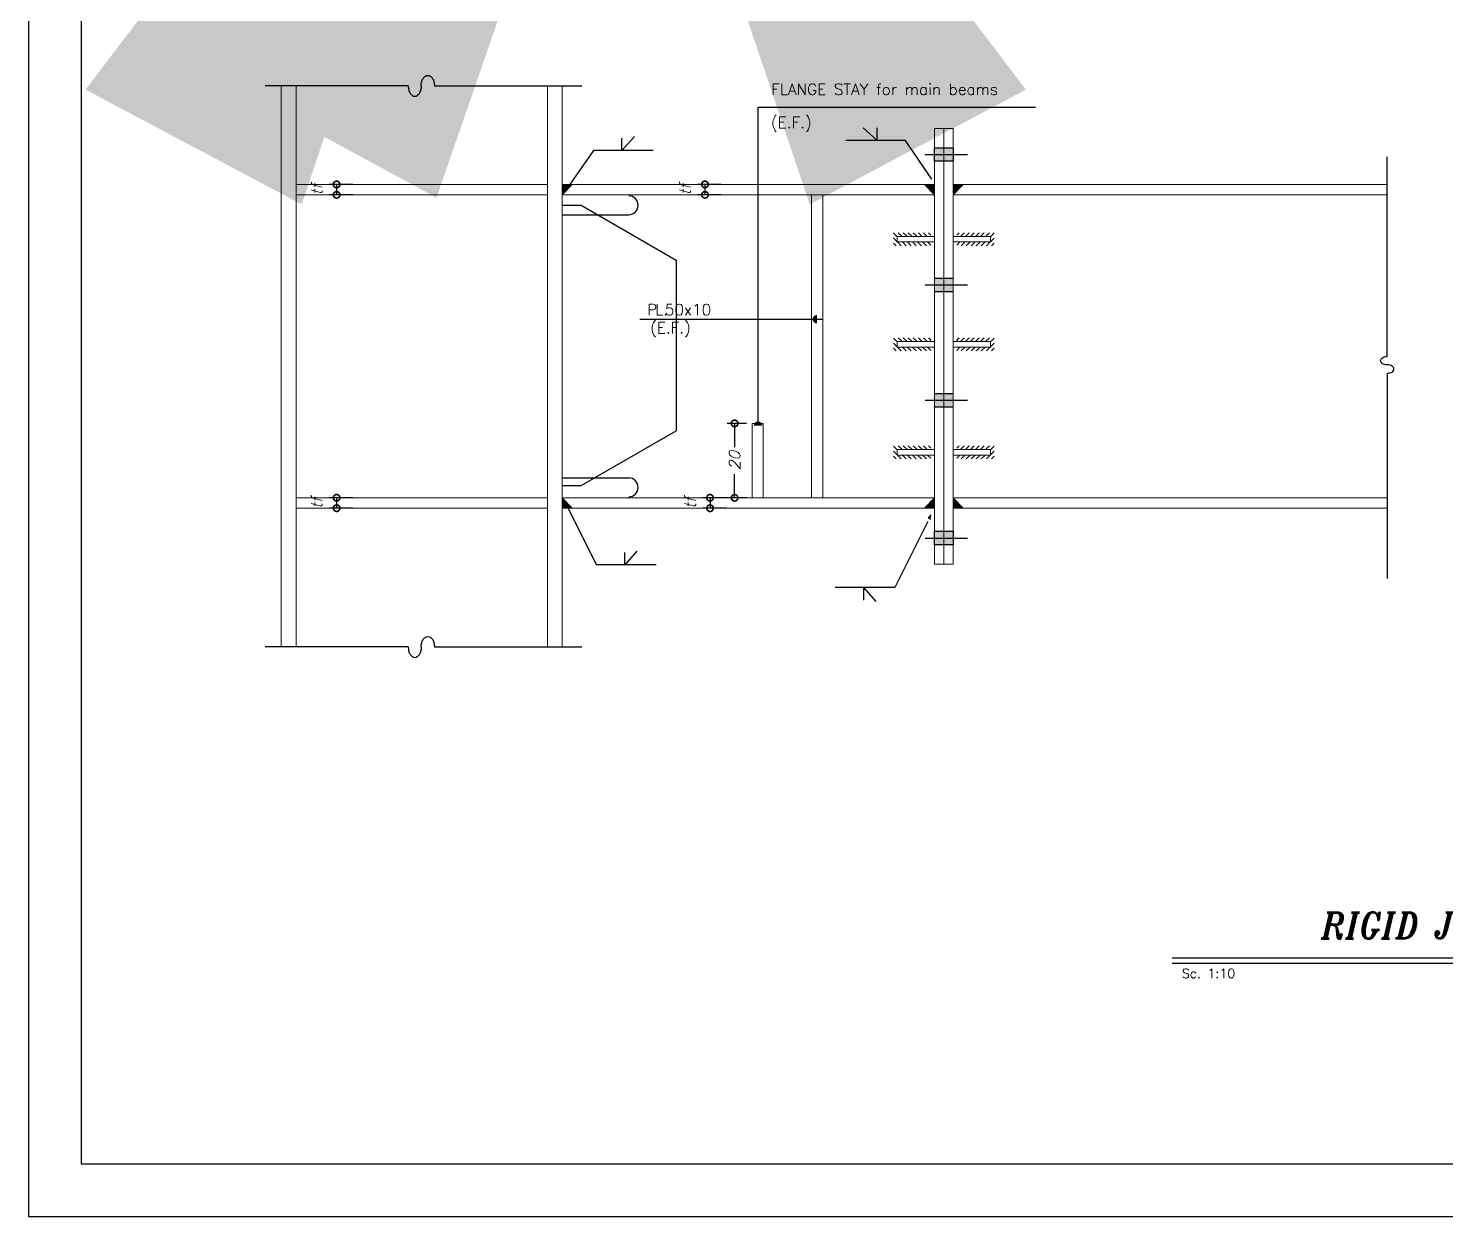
# Model space of a CAD drawing. Header units: inches. Extents: x 1387 to 2676, y -3005 to -2136.
# Drawn here: x 2503.11 to 2541.19, y -2863.81 to -2831.88 of the extents above; entities that cross this region are included whole.
import ezdxf

# ---------------------------------------------------------------- set-up
doc = ezdxf.new("R2010")
doc.units = ezdxf.units.IN
doc.header["$MEASUREMENT"] = 0
for name, color, linetype in [('1', 1, 'Continuous'), ('1R', 1, 'Continuous'), ('2Y', 2, 'Continuous'), ('3G', 3, 'Continuous'), ('4C', 4, 'Continuous'), ('6M', 6, 'Continuous'), ('Dim-Axe', 1, 'Continuous'), ('Hatch', 1, 'Continuous'), ('Layer4', 118, 'Continuous'), ('leader-1', 1, 'Continuous'), ('Pich', 2, 'Continuous')]:
    doc.layers.add(name, color=color, linetype=linetype)
doc.layers.add('WALL-INT', color=3, linetype='Continuous', lineweight=9)
doc.styles.add('ITALICC', font='ITALICC.shx')
doc.styles.add('ITALICT', font='italict')
doc.styles.add('ROMANS', font='ROMANS')
doc.dimstyles.new('Copy of 1-5(100)', dxfattribs={"dimscale": 100, "dimtxt": 2.5, "dimasz": 2.3, "dimexe": 1.5, "dimexo": 3, "dimgap": 1, "dimtad": 1, "dimdec": 0, "dimlfac": 0.05, "dimdsep": 46, "dimtxsty": 'ROMANS', "dimcen": 0, "dimclrd": 1, "dimclre": 1, "dimclrt": 2, "dimadec": 0, "dimazin": 0, "dimtfac": 2, "dimtdec": 0, "dimtmove": 2, "dimatfit": 3, "dimfxl": 1.5, "dimtolj": 1, "dimtzin": 0, "dimarcsym": 0})
doc.dimstyles.new('Dim-Axe', dxfattribs={"dimtxt": 0.3, "dimasz": 0.35, "dimexe": 0.2, "dimexo": 0.15, "dimgap": 0.09, "dimtad": 0, "dimzin": 4, "dimdsep": 46, "dimtxsty": 'ITALICC', "dimblk1": 'DOTSMALL', "dimblk2": 'DOTSMALL', "dimsah": 1, "dimcen": 0.09, "dimclrd": 1, "dimclre": 1, "dimclrt": 2, "dimazin": 0, "dimtfac": 1, "dimtofl": 0, "dimtmove": 2, "dimatfit": 3, "dimldrblk": 'DOTSMALL', "dimfxl": 0.5, "dimfxlon": 1, "dimtolj": 1, "dimtzin": 0, "dimarcsym": 0})

# ---------------------------------------------------------------- blocks, each defined once
blk = doc.blocks.new('_DOTSMALL')
at = {"color": 0, "linetype": 'ByBlock', "const_width": 0.5}
blk.add_lwpolyline([(-0.0625, 0, 1), (0.0625, 0, 1)], format="xyb", close=True, dxfattribs=at)
blk = doc.blocks.new('*D113')
at = {"layer": 'Defpoints', "color": 0, "transparency": 16777216}
for p in [(2522.553, -2842.495), (2522.085, -2844.495), (2522.553, -2844.495)]:
    blk.add_point(p, dxfattribs=at)
at = {"layer": 'Dim-Axe', "color": 1, "lineweight": -2, "transparency": 16777216}
for p, q in [((2522.403, -2842.495), (2521.885, -2842.495)), ((2522.085, -2842.495), (2522.085, -2843.134)), ((2522.085, -2844.495), (2522.085, -2843.857)), ((2522.403, -2844.495), (2521.885, -2844.495))]:
    blk.add_line(p, q, dxfattribs=at)
at = {"layer": 'Dim-Axe', "color": 1, "lineweight": -2, "transparency": 16777216, "xscale": 0.35, "yscale": 0.35, "zscale": 0.35}
for p, rotation in [((2522.085, -2842.495), 90), ((2522.085, -2844.495), 270)]:
    blk.add_blockref('_DOTSMALL', p, dxfattribs=dict(at, rotation=rotation))
at = {"layer": 'Dim-Axe', "color": 2, "transparency": 16777216, "insert": (2522.085, -2843.495), "char_height": 0.3, "attachment_point": 5, "rotation": 90, "style": 'ITALICC'}
blk.add_mtext('\\A1;20', dxfattribs=at)
blk = doc.blocks.new('*D67')
at = {"layer": 'Defpoints', "color": 0, "transparency": 16777216}
for p in [(2511.393, -2836.355), (2511.98, -2836.075), (2511.98, -2836.355)]:
    blk.add_point(p, dxfattribs=at)
at = {"layer": 'Dim-Axe', "color": 1, "lineweight": -2, "transparency": 16777216}
for p, q in [((2511.83, -2836.075), (2511.193, -2836.075)), ((2511.83, -2836.355), (2511.193, -2836.355)), ((2511.393, -2836.075), (2511.393, -2836.355))]:
    blk.add_line(p, q, dxfattribs=at)
at = {"layer": 'Dim-Axe', "color": 1, "lineweight": -2, "transparency": 16777216, "xscale": 0.35, "yscale": 0.35, "zscale": 0.35}
for p, rotation in [((2511.393, -2836.075), 90), ((2511.393, -2836.355), 270)]:
    blk.add_blockref('_DOTSMALL', p, dxfattribs=dict(at, rotation=rotation))
at = {"layer": 'Dim-Axe', "color": 2, "transparency": 16777216, "insert": (2510.858, -2836.215), "char_height": 0.3, "attachment_point": 5, "rotation": 90, "style": 'ITALICC'}
blk.add_mtext('\\A1;tf', dxfattribs=at)
blk = doc.blocks.new('*D68')
at = {"layer": 'Defpoints', "color": 0, "transparency": 16777216}
for p in [(2511.393, -2844.775), (2511.98, -2844.495), (2511.98, -2844.775)]:
    blk.add_point(p, dxfattribs=at)
at = {"layer": 'Dim-Axe', "color": 1, "lineweight": -2, "transparency": 16777216}
for p, q in [((2511.83, -2844.495), (2511.193, -2844.495)), ((2511.83, -2844.775), (2511.193, -2844.775)), ((2511.393, -2844.495), (2511.393, -2844.775))]:
    blk.add_line(p, q, dxfattribs=at)
at = {"layer": 'Dim-Axe', "color": 1, "lineweight": -2, "transparency": 16777216, "xscale": 0.35, "yscale": 0.35, "zscale": 0.35}
for p, rotation in [((2511.393, -2844.495), 90), ((2511.393, -2844.775), 270)]:
    blk.add_blockref('_DOTSMALL', p, dxfattribs=dict(at, rotation=rotation))
at = {"layer": 'Dim-Axe', "color": 2, "transparency": 16777216, "insert": (2510.858, -2844.635), "char_height": 0.3, "attachment_point": 5, "rotation": 90, "style": 'ITALICC'}
blk.add_mtext('\\A1;tf', dxfattribs=at)
blk = doc.blocks.new('*D73')
at = {"layer": 'Defpoints', "color": 0, "transparency": 16777216}
for p in [(2521.288, -2836.355), (2521.876, -2836.075), (2521.876, -2836.355)]:
    blk.add_point(p, dxfattribs=at)
at = {"layer": 'Dim-Axe', "color": 1, "lineweight": -2, "transparency": 16777216}
for p, q in [((2521.726, -2836.075), (2521.088, -2836.075)), ((2521.726, -2836.355), (2521.088, -2836.355)), ((2521.288, -2836.075), (2521.288, -2836.355))]:
    blk.add_line(p, q, dxfattribs=at)
at = {"layer": 'Dim-Axe', "color": 1, "lineweight": -2, "transparency": 16777216, "xscale": 0.35, "yscale": 0.35, "zscale": 0.35}
for p, rotation in [((2521.288, -2836.075), 90), ((2521.288, -2836.355), 270)]:
    blk.add_blockref('_DOTSMALL', p, dxfattribs=dict(at, rotation=rotation))
at = {"layer": 'Dim-Axe', "color": 2, "transparency": 16777216, "insert": (2520.753, -2836.215), "char_height": 0.3, "attachment_point": 5, "rotation": 90, "style": 'ITALICC'}
blk.add_mtext('\\A1;tf', dxfattribs=at)
blk = doc.blocks.new('*D74')
at = {"layer": 'Defpoints', "color": 0, "transparency": 16777216}
for p in [(2521.425, -2844.775), (2522.013, -2844.495), (2522.013, -2844.775)]:
    blk.add_point(p, dxfattribs=at)
at = {"layer": 'Dim-Axe', "color": 1, "lineweight": -2, "transparency": 16777216}
for p, q in [((2521.863, -2844.495), (2521.225, -2844.495)), ((2521.863, -2844.775), (2521.225, -2844.775)), ((2521.425, -2844.495), (2521.425, -2844.775))]:
    blk.add_line(p, q, dxfattribs=at)
at = {"layer": 'Dim-Axe', "color": 1, "lineweight": -2, "transparency": 16777216, "xscale": 0.35, "yscale": 0.35, "zscale": 0.35}
for p, rotation in [((2521.425, -2844.495), 90), ((2521.425, -2844.775), 270)]:
    blk.add_blockref('_DOTSMALL', p, dxfattribs=dict(at, rotation=rotation))
at = {"layer": 'Dim-Axe', "color": 2, "transparency": 16777216, "insert": (2520.89, -2844.635), "char_height": 0.3, "attachment_point": 5, "rotation": 90, "style": 'ITALICC'}
blk.add_mtext('\\A1;tf', dxfattribs=at)

msp = doc.modelspace()

# ---------------------------------------------------------------- hatches: boundary and pattern name
at = {"ltscale": 7}
h = msp.add_hatch(color=6, dxfattribs=at)
h.paths.add_polyline_path([(2527.349259, -2845.068603), (2527.316074, -2845.052016), (2527.364356, -2844.955419)])
h.paths.add_polyline_path([(2527.316074, -2845.052016), (2527.28289, -2845.03543), (2527.364356, -2844.955419)])
at = {"layer": 'Hatch', "ltscale": 7}
h = msp.add_hatch(color=256, dxfattribs=at)
h.paths.add_polyline_path([(2527.955459, -2835.094693), (2527.705459, -2835.094693), (2527.705459, -2835.274693), (2527.955459, -2835.274693)])
h.paths.add_polyline_path([(2527.705459, -2835.094693), (2527.455459, -2835.094693), (2527.455459, -2835.274693), (2527.705459, -2835.274693)])
h.paths.add_polyline_path([(2527.705459, -2835.274693), (2527.455459, -2835.274693), (2527.455459, -2835.454693), (2527.705459, -2835.454693)])
h.paths.add_polyline_path([(2527.955459, -2835.274693), (2527.705459, -2835.274693), (2527.705459, -2835.454693), (2527.955459, -2835.454693)])
h.paths.add_polyline_path([(2527.955459, -2838.594693), (2527.705459, -2838.594693), (2527.705459, -2838.774693), (2527.955459, -2838.774693)])
h.paths.add_polyline_path([(2527.705459, -2838.594693), (2527.455459, -2838.594693), (2527.455459, -2838.774693), (2527.705459, -2838.774693)])
h.paths.add_polyline_path([(2527.705459, -2838.774693), (2527.455459, -2838.774693), (2527.455459, -2838.954693), (2527.705459, -2838.954693)])
h.paths.add_polyline_path([(2527.955459, -2838.774693), (2527.705459, -2838.774693), (2527.705459, -2838.954693), (2527.955459, -2838.954693)])
h.paths.add_polyline_path([(2527.955459, -2841.694693), (2527.705459, -2841.694693), (2527.705459, -2841.874693), (2527.955459, -2841.874693)])
h.paths.add_polyline_path([(2527.705459, -2841.694693), (2527.455459, -2841.694693), (2527.455459, -2841.874693), (2527.705459, -2841.874693)])
h.paths.add_polyline_path([(2527.705459, -2841.874693), (2527.455459, -2841.874693), (2527.455459, -2842.054693), (2527.705459, -2842.054693)])
h.paths.add_polyline_path([(2527.955459, -2841.874693), (2527.705459, -2841.874693), (2527.705459, -2842.054693), (2527.955459, -2842.054693)])
at = {"layer": 'Hatch'}
h = msp.add_hatch(dxfattribs=at)
h.set_pattern_fill('ANSI31', color=1, scale=0.03, style=0)
h.set_pattern_definition([(135, (2802.72473, -2448.0431), (0.06735192, 0.06735192), [])])
h.paths.add_polyline_path([(2526.355459, -2837.372296), (2527.355216, -2837.372296), (2527.355216, -2837.472296), (2526.455459, -2837.472296), (2526.455459, -2837.622296), (2527.355216, -2837.622296), (2527.355216, -2837.722296), (2526.355459, -2837.722296)])
h = msp.add_hatch(dxfattribs=at)
h.set_pattern_fill('ANSI31', color=1, scale=0.03, style=0)
h.set_pattern_definition([(45, (2252.68619, -2448.0431), (-0.06735192, 0.06735192), [])])
h.paths.add_polyline_path([(2529.055459, -2837.372296), (2528.055701, -2837.372296), (2528.055701, -2837.472296), (2528.955459, -2837.472296), (2528.955459, -2837.622296), (2528.055701, -2837.622296), (2528.055701, -2837.722296), (2529.055459, -2837.722296)])
h = msp.add_hatch(dxfattribs=at)
h.set_pattern_fill('ANSI31', color=1, scale=0.03, style=0)
h.set_pattern_definition([(135, (2802.72473, -2450.87049), (0.06735192, 0.06735192), [])])
h.paths.add_polyline_path([(2526.355459, -2840.199693), (2527.355216, -2840.199693), (2527.355216, -2840.299693), (2526.455459, -2840.299693), (2526.455459, -2840.449693), (2527.355216, -2840.449693), (2527.355216, -2840.549693), (2526.355459, -2840.549693)])
h = msp.add_hatch(dxfattribs=at)
h.set_pattern_fill('ANSI31', color=1, scale=0.03, style=0)
h.set_pattern_definition([(45, (2252.68619, -2450.87049), (-0.06735192, 0.06735192), [])])
h.paths.add_polyline_path([(2529.055459, -2840.199693), (2528.055701, -2840.199693), (2528.055701, -2840.299693), (2528.955459, -2840.299693), (2528.955459, -2840.449693), (2528.055701, -2840.449693), (2528.055701, -2840.549693), (2529.055459, -2840.549693)])
h = msp.add_hatch(dxfattribs=at)
h.set_pattern_fill('ANSI31', color=1, scale=0.03, style=0)
h.set_pattern_definition([(135, (2802.72473, -2453.77126), (0.06735192, 0.06735192), [])])
h.paths.add_polyline_path([(2526.355459, -2843.100462), (2527.355216, -2843.100462), (2527.355216, -2843.200462), (2526.455459, -2843.200462), (2526.455459, -2843.350462), (2527.355216, -2843.350462), (2527.355216, -2843.450462), (2526.355459, -2843.450462)])
h = msp.add_hatch(dxfattribs=at)
h.set_pattern_fill('ANSI31', color=1, scale=0.03, style=0)
h.set_pattern_definition([(45, (2252.68619, -2453.77126), (-0.06735192, 0.06735192), [])])
h.paths.add_polyline_path([(2529.055459, -2843.100462), (2528.055701, -2843.100462), (2528.055701, -2843.200462), (2528.955459, -2843.200462), (2528.955459, -2843.350462), (2528.055701, -2843.350462), (2528.055701, -2843.450462), (2529.055459, -2843.450462)])
at = {"layer": 'Hatch', "ltscale": 7}
h = msp.add_hatch(color=256, dxfattribs=at)
h.paths.add_polyline_path([(2527.955459, -2845.395419), (2527.705459, -2845.395419), (2527.705459, -2845.575419), (2527.955459, -2845.575419)])
h.paths.add_polyline_path([(2527.705459, -2845.395419), (2527.455459, -2845.395419), (2527.455459, -2845.575419), (2527.705459, -2845.575419)])
h.paths.add_polyline_path([(2527.705459, -2845.575419), (2527.455459, -2845.575419), (2527.455459, -2845.755419), (2527.705459, -2845.755419)])
h.paths.add_polyline_path([(2527.955459, -2845.575419), (2527.705459, -2845.575419), (2527.705459, -2845.755419), (2527.955459, -2845.755419)])
at = {"layer": 'WALL-INT', "ltscale": 7}
for points in [[(2517.72341, -2836.074693), (2517.455459, -2836.074693), (2517.455459, -2836.354693)], [(2527.455459, -2836.074693), (2527.187507, -2836.074693), (2527.455459, -2836.354693)], [(2527.955459, -2836.074693), (2528.22341, -2836.074693), (2527.955459, -2836.354693)], [(2517.72341, -2844.775419), (2517.455459, -2844.775419), (2517.455459, -2844.495419)], [(2527.455459, -2844.775419), (2527.187507, -2844.775419), (2527.455459, -2844.495419)], [(2527.955459, -2844.775419), (2528.22341, -2844.775419), (2527.955459, -2844.495419)]]:
    msp.add_hatch(color=6, dxfattribs=at).paths.add_polyline_path(points)

# ---------------------------------------------------------------- linework, layer by layer
at = {"color": 1, "ltscale": 7}
for p, q in [((2522.715294, -2842.495419), (2522.715294, -2834.002647)), ((2522.715294, -2834.002647), (2530.167402, -2834.002647)), ((2519.535128, -2839.697701), (2524.455459, -2839.697701))]:
    msp.add_line(p, q, dxfattribs=at)
at = {"color": 6, "ltscale": 7}
for p, q in [((2527.364356, -2844.955419), (2527.28289, -2845.03543)), ((2527.28289, -2845.03543), (2527.349259, -2845.068603))]:
    msp.add_line(p, q, dxfattribs=at)
at = {"color": 6, "ltscale": 7, "const_width": 0.1125}
for points in [[(2524.296101, -2839.641451, 1), (2524.296101, -2839.753951)], [(2522.659044, -2842.555821, -1), (2522.771544, -2842.555821, -1)]]:
    msp.add_lwpolyline(points, format="xyb", dxfattribs=at)
at = {"layer": '1'}
msp.add_lwpolyline([(2504.526243, -2862.393272), (2585.794593, -2862.393272), (2585.794593, -2805.760275), (2504.526243, -2805.760275)], close=True, dxfattribs=at)
at = {"layer": '1R'}
for p, q in [((2517.581094, -2836.206985), (2518.298881, -2835.162276)), ((2519.89767, -2835.162276), (2518.298881, -2835.162276)), ((2525.070155, -2834.889985), (2526.668944, -2834.889985)), ((2527.386732, -2835.934693), (2526.668944, -2834.889985)), ((2517.49065, -2844.528461), (2518.376127, -2846.300009)), ((2527.273254, -2845.135419), (2526.387778, -2846.906966)), ((2519.974916, -2846.300009), (2518.376127, -2846.300009)), ((2526.387778, -2846.906966), (2524.788988, -2846.906966))]:
    msp.add_line(p, q, dxfattribs=at)
at = {"layer": '2Y', "color": 1}
for p, q in [((2513.315696, -2833.424787), (2509.473105, -2833.424377)), ((2514.020938, -2833.424824), (2517.979099, -2833.424824)), ((2539.620532, -2840.697711), (2539.620532, -2835.333594)), ((2539.620509, -2841.149066), (2539.620247, -2846.664589)), ((2513.315696, -2848.501861), (2509.473105, -2848.501451)), ((2514.020938, -2848.501898), (2517.979099, -2848.501898))]:
    msp.add_line(p, q, dxfattribs=at)
at = {"layer": '2Y'}
for p, q in [((2519.056806, -2835.163149), (2519.391811, -2834.788446)), ((2519.056806, -2835.163149), (2519.056806, -2834.828143)), ((2525.536316, -2834.555852), (2525.911019, -2834.890857)), ((2525.911019, -2834.890857), (2525.911019, -2834.555852)), ((2519.134052, -2846.300881), (2519.469057, -2845.926178)), ((2519.134052, -2846.300881), (2519.134052, -2845.965876)), ((2525.546914, -2846.906094), (2525.546914, -2847.241099)), ((2525.546914, -2846.906966), (2525.881919, -2847.281669))]:
    msp.add_line(p, q, dxfattribs=at)
at = {"layer": '2Y', "color": 1}
for points in [[(2513.664139, -2833.424824, -0.064660545), (2513.678636, -2833.313192, -0.077520967), (2513.716391, -2833.227037, -0.107173316), (2513.778968, -2833.163942, -0.296228174), (2513.906109, -2833.163942, -0.107173316), (2513.968686, -2833.227037, -0.077520967), (2514.006442, -2833.313192, -0.064660545), (2514.020938, -2833.424824, -0.064660545)], [(2513.315696, -2833.424787, 0.064660545), (2513.330193, -2833.536418, 0.077520967), (2513.367948, -2833.622573, 0.107173316), (2513.430525, -2833.685668, 0.296228268), (2513.557666, -2833.685668, 0.107173316), (2513.620243, -2833.622573, 0.077520967), (2513.657998, -2833.536418, 0.064660545), (2513.672495, -2833.424787, 0.064660545)], [(2539.620532, -2840.926062, -0.064660545), (2539.549088, -2840.916784, -0.077520967), (2539.493949, -2840.892621, -0.107173316), (2539.453568, -2840.852572, -0.296228085), (2539.453568, -2840.771201, -0.107173316), (2539.493949, -2840.731152, -0.077520967), (2539.549088, -2840.706989, -0.064660545), (2539.620532, -2840.697711, -0.064660545)], [(2539.620509, -2841.149066, 0.064660545), (2539.691953, -2841.139788, 0.077520967), (2539.747092, -2841.115625, 0.107173316), (2539.787473, -2841.075575, 0.296228179), (2539.787473, -2840.994205, 0.107173316), (2539.747092, -2840.954156, 0.077520967), (2539.691953, -2840.929992, 0.064660545), (2539.620509, -2840.920714, 0.064660545)], [(2513.315696, -2848.501861, 0.064660545), (2513.330193, -2848.613492, 0.077520967), (2513.367948, -2848.699648, 0.107173316), (2513.430525, -2848.762742, 0.296228268), (2513.557666, -2848.762742, 0.107173316), (2513.620243, -2848.699648, 0.077520967), (2513.657998, -2848.613492, 0.064660545), (2513.672495, -2848.501861, 0.064660545)], [(2513.664139, -2848.501898, -0.064660545), (2513.678636, -2848.390267, -0.077520967), (2513.716391, -2848.304111, -0.107173316), (2513.778968, -2848.241016, -0.296228174), (2513.906109, -2848.241016, -0.107173316), (2513.968686, -2848.304111, -0.077520967), (2514.006442, -2848.390267, -0.064660545), (2514.020938, -2848.501898, -0.064660545)]]:
    msp.add_lwpolyline(points, format="xyb", dxfattribs=at)
at = {"layer": '3G', "linetype": 'ByBlock'}
msp.add_line((2533.844796, -2857.002368), (2550.988561, -2857.002368), dxfattribs=at)
at = {"layer": '3G'}
msp.add_line((2533.857617, -2857.002368), (2550.988561, -2857.002368), dxfattribs=at)
at = {"layer": '6M', "color": 4}
msp.add_line((2533.844796, -2856.851801), (2550.988561, -2856.851801), dxfattribs=at)
at = {"layer": 'Hatch', "ltscale": 7}
for p, q in [((2527.204041, -2835.274693), (2528.344884, -2835.274693)), ((2527.455459, -2838.594693), (2527.955459, -2838.594693)), ((2527.204041, -2838.774693), (2528.344884, -2838.774693)), ((2527.455459, -2838.954693), (2527.955459, -2838.954693)), ((2527.455459, -2841.694693), (2527.955459, -2841.694693)), ((2527.204041, -2841.874693), (2528.344884, -2841.874693)), ((2527.455459, -2842.054693), (2527.955459, -2842.054693)), ((2527.204041, -2845.575419), (2528.344884, -2845.575419))]:
    msp.add_line(p, q, dxfattribs=at)
for points in [[(2527.455459, -2835.094693), (2527.955459, -2835.094693), (2527.955459, -2835.454693), (2527.455459, -2835.454693)], [(2527.455459, -2845.395419), (2527.955459, -2845.395419), (2527.955459, -2845.755419), (2527.455459, -2845.755419)]]:
    msp.add_lwpolyline(points, close=True, dxfattribs=at)
at = {"layer": 'Layer4'}
for points in [[(2503.110418, -2863.809097), (2587.210418, -2863.809097), (2587.210418, -2804.34445), (2503.110418, -2804.34445)], [(2503.110418, -2863.809097), (2587.210418, -2863.809097), (2587.210418, -2804.34445), (2503.110418, -2804.34445)], [(2587.210418, -2804.34445), (2503.110418, -2804.34445), (2503.110418, -2863.809097), (2587.210418, -2863.809097)]]:
    msp.add_lwpolyline(points, close=True, dxfattribs=at)
at = {"layer": 'Pich'}
for p, q in [((2517.455459, -2836.636657), (2517.964802, -2836.636657)), ((2517.964802, -2836.636657), (2520.511518, -2838.107004)), ((2517.455459, -2836.889341), (2519.239268, -2836.889341)), ((2520.511518, -2838.107004), (2520.511518, -2842.694162)), ((2517.964802, -2844.164509), (2520.511518, -2842.694162)), ((2517.455459, -2843.960772), (2519.239268, -2843.960772)), ((2517.455459, -2844.164509), (2517.964802, -2844.164509))]:
    msp.add_line(p, q, dxfattribs=at)
for centre in [(2519.239268, -2836.635777), (2519.239268, -2844.214336)]:
    msp.add_arc(centre, 0.253564, 270, 90, dxfattribs=at)
at = {"layer": 'WALL-INT', "color": 3, "ltscale": 7}
for p, q in [((2509.905459, -2833.424787), (2509.905459, -2848.501861)), ((2510.305459, -2833.424787), (2510.305459, -2848.501861)), ((2517.055459, -2833.424787), (2517.055459, -2848.501861)), ((2517.455459, -2833.424787), (2517.455459, -2848.501861)), ((2510.305459, -2836.074693), (2517.055459, -2836.074693)), ((2510.305459, -2836.354693), (2517.055459, -2836.354693)), ((2517.455459, -2836.074693), (2527.455459, -2836.074693)), ((2517.455459, -2836.354693), (2527.455459, -2836.354693)), ((2524.153087, -2836.354693), (2524.153087, -2844.495419)), ((2524.455459, -2836.354693), (2524.455459, -2844.495419)), ((2527.455459, -2836.354693), (2527.187507, -2836.074693)), ((2527.955459, -2836.074693), (2539.620532, -2836.074693)), ((2527.955459, -2836.354693), (2528.22341, -2836.074693)), ((2527.955459, -2836.354693), (2539.620532, -2836.354693)), ((2510.305459, -2844.495419), (2517.055459, -2844.495419)), ((2510.305459, -2844.775419), (2517.055459, -2844.775419)), ((2517.455459, -2844.495419), (2527.455459, -2844.495419)), ((2517.455459, -2844.775419), (2527.455459, -2844.775419)), ((2527.455459, -2844.495419), (2527.187507, -2844.775419)), ((2527.955459, -2844.495419), (2539.620532, -2844.495419)), ((2527.955459, -2844.495419), (2528.22341, -2844.775419)), ((2527.955459, -2844.775419), (2539.620532, -2844.775419))]:
    msp.add_line(p, q, dxfattribs=at)
at = {"layer": 'WALL-INT', "color": 6, "ltscale": 7}
for p, q in [((2517.455459, -2836.354693), (2517.72341, -2836.074693)), ((2517.455459, -2844.495419), (2517.72341, -2844.775419))]:
    msp.add_line(p, q, dxfattribs=at)
at = {"layer": 'WALL-INT', "color": 3, "ltscale": 7}
for points in [[(2527.955459, -2846.275419), (2527.455459, -2846.275419), (2527.455459, -2834.574693), (2527.955459, -2834.574693)], [(2527.705459, -2846.275419), (2527.705459, -2834.574693)], [(2527.955459, -2834.574693), (2527.955459, -2846.275419)], [(2527.455459, -2837.472296), (2526.455459, -2837.472296), (2526.455459, -2837.622296), (2527.455459, -2837.622296)], [(2527.955459, -2837.472296), (2528.955459, -2837.472296), (2528.955459, -2837.622296), (2527.955459, -2837.622296)], [(2527.455459, -2840.449693), (2526.455459, -2840.449693), (2526.455459, -2840.299693), (2527.455459, -2840.299693)], [(2527.955459, -2840.449693), (2528.955459, -2840.449693), (2528.955459, -2840.299693), (2527.955459, -2840.299693)], [(2527.455459, -2843.200462), (2526.455459, -2843.200462), (2526.455459, -2843.350462), (2527.455459, -2843.350462)], [(2527.955459, -2843.200462), (2528.955459, -2843.200462), (2528.955459, -2843.350462), (2527.955459, -2843.350462)]]:
    msp.add_lwpolyline(points, dxfattribs=at)
msp.add_lwpolyline([(2522.553087, -2842.495419), (2522.855459, -2842.495419), (2522.855459, -2844.495419), (2522.553087, -2844.495419)], close=True, dxfattribs=at)

# ---------------------------------------------------------------- texts
at = {"layer": '3G', "style": 'ROMANS'}
msp.add_text('Sc. 1:10', height=0.25, dxfattribs=at).set_placement((2534.099825, -2857.397077))
at = {"layer": '4C', "style": 'ITALICT', "width": 0.9}
msp.add_text('RIGID JOINTS (J-R)', height=0.7, dxfattribs=at).set_placement((2537.846297, -2856.339035))
at = {"layer": 'WALL-INT', "color": 3, "ltscale": 7, "style": 'ROMANS'}
for s, p in [('FLANGE STAY for main beams', (2523.0676, -2833.66994)), ('(E.F.)', (2523.063086, -2834.563764)), ('P 50x10', (2519.734032, -2839.589517)), ('L.', (2519.949444, -2839.589517)), ('(E.F.)', (2519.815526, -2840.076883))]:
    msp.add_text(s, height=0.3, dxfattribs=at).set_placement(p)

# ---------------------------------------------------------------- dimensions: what is measured, and where the dimension line sits
at = {"layer": 'Dim-Axe'}
for base, p1, p2, text, picture, middle in [((2511.392542, -2836.354693), (2511.980193, -2836.074693), (2511.980193, -2836.354693), 'tf', '*D67', (2510.857542, -2836.214693)), ((2521.28792, -2836.354693), (2521.875571, -2836.074693), (2521.875571, -2836.354693), 'tf', '*D73', (2520.75292, -2836.214693)), ((2522.084949, -2844.495419), (2522.553087, -2842.495419), (2522.553087, -2844.495419), '20', '*D113', (2522.084949, -2843.495419)), ((2511.392542, -2844.775419), (2511.980193, -2844.495419), (2511.980193, -2844.775419), 'tf', '*D68', (2510.857542, -2844.635419)), ((2521.424974, -2844.775419), (2522.012625, -2844.495419), (2522.012625, -2844.775419), 'tf', '*D74', (2520.889974, -2844.635419))]:
    dim = msp.add_linear_dim(base=base, p1=p1, p2=p2, angle=90, text=text, dimstyle='Dim-Axe', override={"dimlfac": 5, "dimzin": 12}, dxfattribs=at)
    dim.commit()
    dim.dimension.update_dxf_attribs({"geometry": picture, "text_midpoint": middle})

# ---------------------------------------------------------------- leaders
at = {"layer": 'leader-1', "linetype": 'ByBlock'}
for points in [[(2520.705729, -2817.277107), (2520.310855, -2818.006554), (2519.390571, -2818.006554)], [(2516.928412, -2817.40584), (2516.566781, -2818.086872), (2515.967654, -2818.086872)], [(2517.628412, -2817.40584), (2517.990044, -2818.086872), (2518.58917, -2818.086872)]]:
    msp.add_leader(points, dimstyle='Copy of 1-5(100)', override={"dimasz": 0.2, "dimtad": 0}, dxfattribs=at)

doc.saveas('drawing.dxf')
